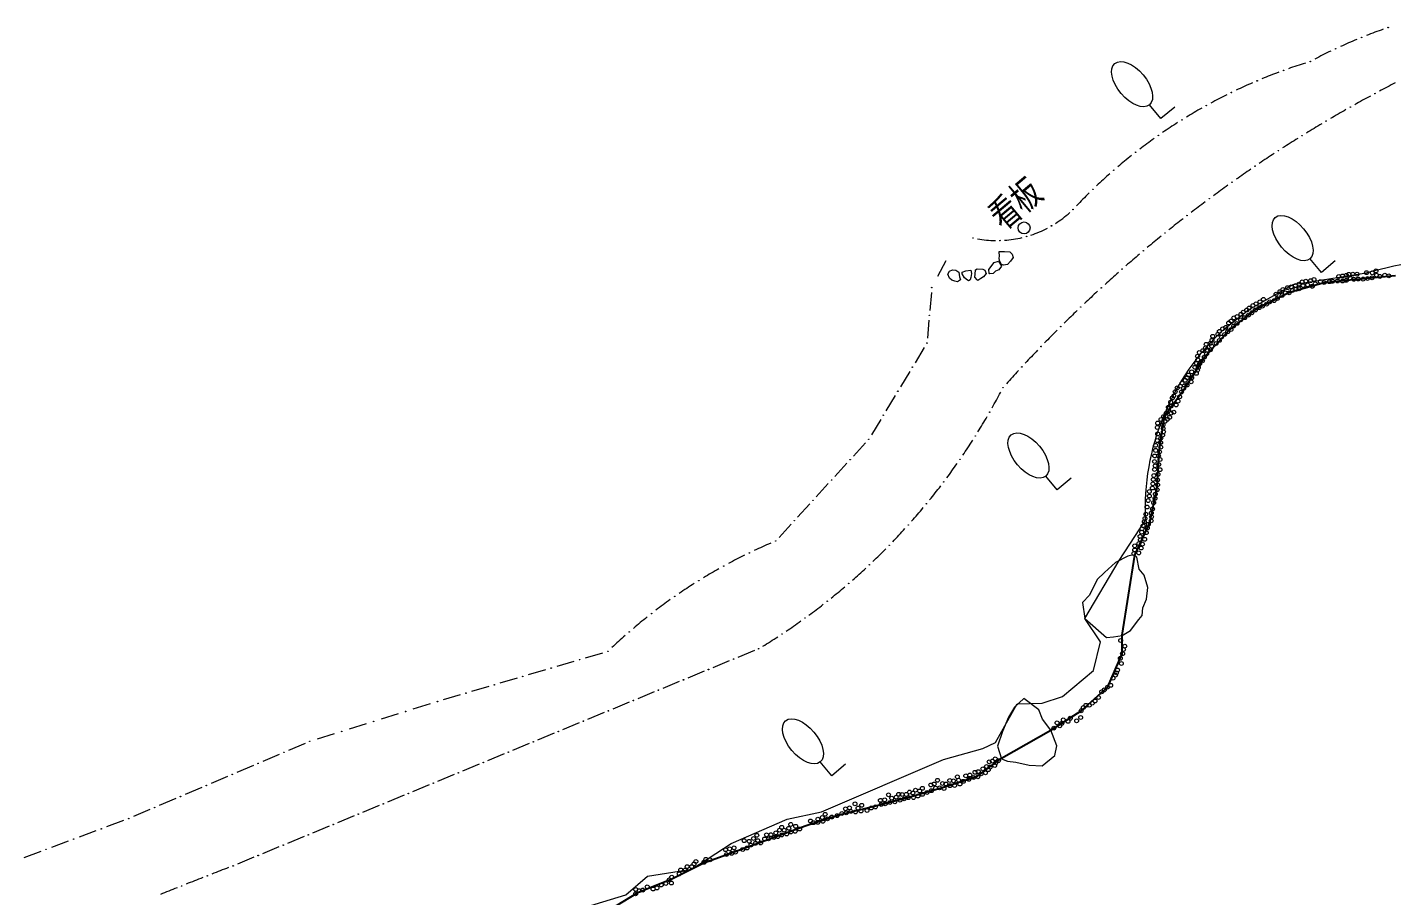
# Model space of a CAD drawing. Header units: metres. Extents: x -10443 to -4073, y -33280 to -26846.
# Drawn here: x -7285.17 to -7247.16, y -28973.3 to -28949.11 of the extents above; entities that cross this region are included whole.
import ezdxf
from ezdxf.enums import TextEntityAlignment as Align

# ---------------------------------------------------------------- set-up
doc = ezdxf.new("R2010")
doc.units = ezdxf.units.M
doc.header["$MEASUREMENT"] = 0
doc.linetypes.add('CONTINUOUS_1', pattern=[0])
doc.linetypes.add('CONTINUOUS_2', pattern=[0])
doc.layers.add('R6護岸構造(杭2列目空洞有)', color=1, linetype='CONTINUOUS')
doc.layers.add('R6護岸構造(石組・玉石)', color=5, linetype='CONTINUOUS')
for name, color, linetype, lineweight in [('園路', 241, 'CONTINUOUS_2', 18), ('木', 254, 'CONTINUOUS_2', 18), ('木材', 241, 'CONTINUOUS_2', 18), ('構造物', 241, 'CONTINUOUS_2', 18), ('石', 241, 'CONTINUOUS_2', 18), ('護岸', 241, 'CONTINUOUS_2', 18)]:
    doc.layers.add(name, color=color, linetype=linetype, lineweight=lineweight)
doc.layers.add('非表示', color=7, linetype='CONTINUOUS', lineweight=0, plot=False)
doc.styles.add('MS Gothic', font='MS Gothic.ttf')

msp = doc.modelspace()

# ---------------------------------------------------------------- hatches: boundary and pattern name
at = {"layer": '園路', "linetype": 'CONTINUOUS_1', "lineweight": 18}
for points in [[(-7247.251, -28949.122, 1), (-7247.266, -28949.122, 1)], [(-7247.991, -28949.397, 1), (-7248.006, -28949.397, 1)], [(-7248.714, -28949.713, 1), (-7248.729, -28949.713, 1)], [(-7249.419, -28950.067, 1), (-7249.434, -28950.067, 1)], [(-7250.9, -28950.605, 1), (-7250.915, -28950.605, 1)], [(-7250.167, -28950.317, 1), (-7250.182, -28950.317, 1)], [(-7251.618, -28950.931, 1), (-7251.633, -28950.931, 1)], [(-7247.622, -28950.961, 1), (-7247.637, -28950.961, 1)], [(-7252.317, -28951.294, 1), (-7252.332, -28951.294, 1)], [(-7248.306, -28951.337, 1), (-7248.321, -28951.337, 1)], [(-7252.997, -28951.693, 1), (-7253.012, -28951.693, 1)], [(-7248.982, -28951.728, 1), (-7248.997, -28951.728, 1)], [(-7253.654, -28952.127, 1), (-7253.669, -28952.127, 1)], [(-7249.65, -28952.133, 1), (-7249.665, -28952.133, 1)], [(-7250.309, -28952.551, 1), (-7250.324, -28952.551, 1)], [(-7254.288, -28952.595, 1), (-7254.303, -28952.595, 1)], [(-7254.897, -28953.096, 1), (-7254.912, -28953.096, 1)], [(-7250.96, -28952.983, 1), (-7250.975, -28952.983, 1)], [(-7255.479, -28953.628, 1), (-7255.494, -28953.628, 1)], [(-7251.601, -28953.429, 1), (-7251.616, -28953.429, 1)], [(-7252.233, -28953.887, 1), (-7252.248, -28953.887, 1)], [(-7256.032, -28954.189, 1), (-7256.047, -28954.189, 1)], [(-7252.856, -28954.359, 1), (-7252.871, -28954.359, 1)], [(-7256.631, -28954.645, 1), (-7256.646, -28954.645, 1)], [(-7253.469, -28954.843, 1), (-7253.484, -28954.843, 1)], [(-7258.818, -28954.983, 1), (-7258.833, -28954.983, 1)], [(-7258.068, -28955.054, 1), (-7258.083, -28955.054, 1)], [(-7257.324, -28954.939, 1), (-7257.339, -28954.939, 1)], [(-7254.071, -28955.34, 1), (-7254.086, -28955.34, 1)], [(-7254.663, -28955.85, 1), (-7254.678, -28955.85, 1)], [(-7259.966, -28956.365, 1), (-7259.981, -28956.365, 1)], [(-7255.244, -28956.371, 1), (-7255.259, -28956.371, 1)], [(-7260.033, -28957.138, 1), (-7260.048, -28957.138, 1)], [(-7255.815, -28956.905, 1), (-7255.83, -28956.905, 1)], [(-7256.374, -28957.45, 1), (-7256.389, -28957.45, 1)], [(-7260.101, -28957.912, 1), (-7260.116, -28957.912, 1)], [(-7256.922, -28958.006, 1), (-7256.937, -28958.006, 1)], [(-7260.506, -28958.581, 1), (-7260.521, -28958.581, 1)], [(-7257.458, -28958.574, 1), (-7257.473, -28958.574, 1)], [(-7260.911, -28959.251, 1), (-7260.926, -28959.251, 1)], [(-7257.982, -28959.153, 1), (-7257.997, -28959.153, 1)], [(-7261.316, -28959.92, 1), (-7261.331, -28959.92, 1)], [(-7258.353, -28959.835, 1), (-7258.368, -28959.835, 1)], [(-7258.752, -28960.5, 1), (-7258.767, -28960.5, 1)], [(-7261.721, -28960.59, 1), (-7261.736, -28960.59, 1)], [(-7262.24, -28961.157, 1), (-7262.255, -28961.157, 1)], [(-7259.18, -28961.148, 1), (-7259.195, -28961.148, 1)], [(-7262.758, -28961.724, 1), (-7262.773, -28961.724, 1)], [(-7259.634, -28961.778, 1), (-7259.649, -28961.778, 1)], [(-7263.277, -28962.291, 1), (-7263.292, -28962.291, 1)], [(-7260.114, -28962.387, 1), (-7260.129, -28962.387, 1)], [(-7263.795, -28962.857, 1), (-7263.81, -28962.857, 1)], [(-7260.62, -28962.976, 1), (-7260.635, -28962.976, 1)], [(-7264.313, -28963.424, 1), (-7264.328, -28963.424, 1)], [(-7261.151, -28963.543, 1), (-7261.166, -28963.543, 1)], [(-7265.046, -28963.754, 1), (-7265.061, -28963.754, 1)], [(-7265.761, -28964.122, 1), (-7265.776, -28964.122, 1)], [(-7261.705, -28964.086, 1), (-7261.72, -28964.086, 1)], [(-7266.455, -28964.527, 1), (-7266.47, -28964.527, 1)], [(-7262.282, -28964.606, 1), (-7262.297, -28964.606, 1)], [(-7267.127, -28964.968, 1), (-7267.142, -28964.968, 1)], [(-7262.88, -28965.1, 1), (-7262.895, -28965.1, 1)], [(-7267.774, -28965.445, 1), (-7267.789, -28965.445, 1)], [(-7263.498, -28965.569, 1), (-7263.513, -28965.569, 1)], [(-7268.395, -28965.955, 1), (-7268.41, -28965.955, 1)], [(-7264.136, -28966.012, 1), (-7264.151, -28966.012, 1)], [(-7268.988, -28966.497, 1), (-7269.003, -28966.497, 1)], [(-7264.792, -28966.426, 1), (-7264.807, -28966.426, 1)], [(-7270.571, -28966.963, 1), (-7270.586, -28966.963, 1)], [(-7269.78, -28966.73, 1), (-7269.795, -28966.73, 1)], [(-7266.186, -28967.002, 1), (-7266.201, -28967.002, 1)], [(-7265.489, -28966.714, 1), (-7265.504, -28966.714, 1)], [(-7271.362, -28967.196, 1), (-7271.377, -28967.196, 1)], [(-7266.883, -28967.29, 1), (-7266.898, -28967.29, 1)], [(-7272.945, -28967.662, 1), (-7272.96, -28967.662, 1)], [(-7272.154, -28967.429, 1), (-7272.169, -28967.429, 1)], [(-7267.58, -28967.578, 1), (-7267.595, -28967.578, 1)], [(-7273.737, -28967.895, 1), (-7273.752, -28967.895, 1)], [(-7268.974, -28968.154, 1), (-7268.989, -28968.154, 1)], [(-7268.277, -28967.866, 1), (-7268.292, -28967.866, 1)], [(-7275.516, -28968.45, 1), (-7275.531, -28968.45, 1)], [(-7274.626, -28968.172, 1), (-7274.641, -28968.172, 1)], [(-7269.671, -28968.442, 1), (-7269.686, -28968.442, 1)], [(-7276.405, -28968.727, 1), (-7276.42, -28968.727, 1)], [(-7270.368, -28968.729, 1), (-7270.383, -28968.729, 1)], [(-7277.295, -28969.004, 1), (-7277.31, -28969.004, 1)], [(-7271.762, -28969.305, 1), (-7271.777, -28969.305, 1)], [(-7271.065, -28969.017, 1), (-7271.08, -28969.017, 1)], [(-7278.736, -28969.619, 1), (-7278.751, -28969.619, 1)], [(-7278.015, -28969.311, 1), (-7278.03, -28969.311, 1)], [(-7272.459, -28969.593, 1), (-7272.474, -28969.593, 1)], [(-7279.456, -28969.926, 1), (-7279.471, -28969.926, 1)], [(-7273.156, -28969.881, 1), (-7273.171, -28969.881, 1)], [(-7280.176, -28970.233, 1), (-7280.191, -28970.233, 1)], [(-7273.853, -28970.169, 1), (-7273.868, -28970.169, 1)], [(-7280.897, -28970.541, 1), (-7280.912, -28970.541, 1)], [(-7275.247, -28970.744, 1), (-7275.262, -28970.744, 1)], [(-7274.55, -28970.457, 1), (-7274.565, -28970.457, 1)], [(-7282.337, -28971.155, 1), (-7282.352, -28971.155, 1)], [(-7281.617, -28970.848, 1), (-7281.632, -28970.848, 1)], [(-7275.944, -28971.032, 1), (-7275.959, -28971.032, 1)], [(-7283.105, -28971.441, 1), (-7283.12, -28971.441, 1)], [(-7276.641, -28971.32, 1), (-7276.656, -28971.32, 1)], [(-7283.874, -28971.727, 1), (-7283.889, -28971.727, 1)], [(-7278.035, -28971.896, 1), (-7278.05, -28971.896, 1)], [(-7277.338, -28971.608, 1), (-7277.353, -28971.608, 1)], [(-7284.642, -28972.013, 1), (-7284.657, -28972.013, 1)], [(-7278.732, -28972.184, 1), (-7278.747, -28972.184, 1)], [(-7279.429, -28972.472, 1), (-7279.444, -28972.472, 1)], [(-7280.866, -28973.032, 1), (-7280.881, -28973.032, 1)], [(-7280.149, -28972.75, 1), (-7280.164, -28972.75, 1)]]:
    msp.add_hatch(color=256, dxfattribs=at).paths.add_polyline_path(points, flags=0)

# ---------------------------------------------------------------- linework, layer by layer
at = {"layer": 'R6護岸構造(杭2列目空洞有)', "linetype": 'ByBlock'}
for points in [[(-7254.316, -28963.816), (-7253.898, -28962.908), (-7253.69, -28961.93), (-7253.643, -28960.931), (-7253.494, -28959.942), (-7252.904, -28959.135), (-7252.368, -28958.29), (-7251.693, -28957.553), (-7250.901, -28956.942), (-7250.01, -28956.488), (-7249.046, -28956.224), (-7248.051, -28956.121), (-7247.055, -28956.028)], [(-7256.653, -28968.692), (-7255.811, -28968.151), (-7255.067, -28967.483), (-7254.666, -28966.567), (-7254.666, -28966.047)], [(-7268.998, -28973.724), (-7268.145, -28973.201), (-7267.216, -28972.831), (-7266.321, -28972.386), (-7265.381, -28972.045), (-7264.441, -28971.704), (-7263.503, -28971.355), (-7262.55, -28971.055), (-7261.58, -28970.81), (-7260.612, -28970.561), (-7259.651, -28970.283), (-7258.699, -28969.977), (-7258.032, -28969.476)]]:
    msp.add_lwpolyline(points, dxfattribs=at)
at = {"layer": 'R6護岸構造(石組・玉石)', "linetype": 'ByBlock'}
for points in [[(-7254.666, -28966.047), (-7254.316, -28963.816)], [(-7258.032, -28969.476), (-7256.653, -28968.692)]]:
    msp.add_lwpolyline(points, dxfattribs=at)
at = {"layer": '園路', "linetype": 'CONTINUOUS_1', "lineweight": 18}
for p, q in [((-7259.584, -28955.616), (-7259.815, -28956.06)), ((-7259.985, -28956.503), (-7260.029, -28957.001)), ((-7260.053, -28957.276), (-7260.097, -28957.774)), ((-7260.182, -28958.033), (-7260.441, -28958.46)), ((-7260.587, -28958.702), (-7260.846, -28959.13)), ((-7260.992, -28959.372), (-7261.251, -28959.799)), ((-7261.397, -28960.041), (-7261.656, -28960.469)), ((-7261.819, -28960.689), (-7262.157, -28961.058)), ((-7262.338, -28961.256), (-7262.675, -28961.625)), ((-7262.856, -28961.823), (-7263.194, -28962.192)), ((-7263.375, -28962.39), (-7263.712, -28962.758)), ((-7263.893, -28962.956), (-7264.23, -28963.325)), ((-7269.151, -28966.543), (-7269.631, -28966.684)), ((-7264.917, -28966.475), (-7265.379, -28966.666)), ((-7270.734, -28967.009), (-7271.214, -28967.15)), ((-7269.943, -28966.776), (-7270.423, -28966.917)), ((-7265.614, -28966.763), (-7266.076, -28966.954)), ((-7271.526, -28967.242), (-7272.005, -28967.383)), ((-7267.008, -28967.339), (-7267.47, -28967.529)), ((-7266.311, -28967.051), (-7266.773, -28967.242)), ((-7273.109, -28967.708), (-7273.588, -28967.849)), ((-7272.317, -28967.475), (-7272.797, -28967.616)), ((-7267.705, -28967.626), (-7268.167, -28967.817)), ((-7273.95, -28967.959), (-7274.428, -28968.108)), ((-7268.402, -28967.914), (-7268.864, -28968.105)), ((-7275.729, -28968.514), (-7276.207, -28968.663)), ((-7274.84, -28968.237), (-7275.317, -28968.385)), ((-7269.796, -28968.49), (-7270.258, -28968.681)), ((-7269.099, -28968.202), (-7269.561, -28968.393)), ((-7276.619, -28968.791), (-7277.096, -28968.94)), ((-7270.493, -28968.778), (-7270.955, -28968.969)), ((-7277.433, -28969.06), (-7277.893, -28969.256)), ((-7271.19, -28969.066), (-7271.652, -28969.257)), ((-7278.873, -28969.674), (-7279.333, -28969.871)), ((-7278.153, -28969.367), (-7278.613, -28969.563)), ((-7272.584, -28969.642), (-7273.046, -28969.832)), ((-7271.887, -28969.354), (-7272.349, -28969.545)), ((-7279.594, -28969.982), (-7280.053, -28970.178)), ((-7273.281, -28969.929), (-7273.743, -28970.12)), ((-7280.314, -28970.289), (-7280.774, -28970.485)), ((-7273.978, -28970.217), (-7274.44, -28970.408)), ((-7281.034, -28970.596), (-7281.494, -28970.793)), ((-7275.372, -28970.793), (-7275.834, -28970.984)), ((-7274.675, -28970.505), (-7275.137, -28970.696)), ((-7281.755, -28970.904), (-7282.214, -28971.1)), ((-7276.069, -28971.081), (-7276.531, -28971.272)), ((-7283.263, -28971.497), (-7283.731, -28971.672)), ((-7282.494, -28971.211), (-7282.963, -28971.386)), ((-7276.766, -28971.369), (-7277.228, -28971.56)), ((-7284.031, -28971.783), (-7284.5, -28971.958)), ((-7278.16, -28971.944), (-7278.622, -28972.135)), ((-7277.463, -28971.657), (-7277.925, -28971.847)), ((-7284.799, -28972.069), (-7285.268, -28972.244)), ((-7278.857, -28972.232), (-7279.319, -28972.423))]:
    msp.add_line(p, q, dxfattribs=at)
for centre in [(-7247.259, -28949.122), (-7247.998, -28949.397), (-7248.722, -28949.713), (-7249.427, -28950.067), (-7250.908, -28950.605), (-7250.174, -28950.317), (-7251.625, -28950.931), (-7247.629, -28950.961), (-7252.325, -28951.294), (-7248.313, -28951.337), (-7253.004, -28951.693), (-7248.989, -28951.728), (-7253.662, -28952.127), (-7249.657, -28952.133), (-7250.317, -28952.551), (-7254.296, -28952.595), (-7254.905, -28953.096), (-7250.967, -28952.983), (-7255.486, -28953.628), (-7251.609, -28953.429), (-7252.241, -28953.887), (-7256.039, -28954.189), (-7252.863, -28954.359), (-7256.639, -28954.645), (-7253.476, -28954.843), (-7258.825, -28954.983), (-7258.076, -28955.054), (-7257.331, -28954.939), (-7254.079, -28955.34), (-7254.671, -28955.85), (-7259.973, -28956.365), (-7255.252, -28956.371), (-7260.041, -28957.138), (-7255.822, -28956.905), (-7256.381, -28957.45), (-7260.109, -28957.912), (-7256.929, -28958.006), (-7260.514, -28958.581), (-7257.465, -28958.574), (-7260.919, -28959.251), (-7257.99, -28959.153), (-7261.324, -28959.92), (-7258.36, -28959.835), (-7258.76, -28960.5), (-7261.729, -28960.59), (-7262.247, -28961.157), (-7259.187, -28961.148), (-7262.766, -28961.724), (-7259.641, -28961.778), (-7263.284, -28962.291), (-7260.122, -28962.387), (-7263.803, -28962.857), (-7260.628, -28962.976), (-7264.321, -28963.424), (-7261.159, -28963.543), (-7265.054, -28963.754), (-7265.768, -28964.122), (-7261.713, -28964.086), (-7266.463, -28964.527), (-7262.289, -28964.606), (-7267.134, -28964.968), (-7262.887, -28965.1), (-7267.781, -28965.445), (-7263.506, -28965.569), (-7268.402, -28965.955), (-7264.144, -28966.012), (-7268.996, -28966.497), (-7264.8, -28966.426), (-7270.578, -28966.963), (-7269.787, -28966.73), (-7266.194, -28967.002), (-7265.497, -28966.714), (-7271.37, -28967.196), (-7266.891, -28967.29), (-7272.953, -28967.662), (-7272.161, -28967.429), (-7267.588, -28967.578), (-7273.744, -28967.895), (-7268.982, -28968.154), (-7268.285, -28967.866), (-7275.523, -28968.45), (-7274.634, -28968.172), (-7269.679, -28968.442), (-7276.413, -28968.727), (-7270.376, -28968.729), (-7277.302, -28969.004), (-7271.77, -28969.305), (-7271.073, -28969.017), (-7278.743, -28969.619), (-7278.023, -28969.311), (-7272.467, -28969.593), (-7279.463, -28969.926), (-7273.164, -28969.881), (-7280.184, -28970.233), (-7273.861, -28970.169), (-7280.904, -28970.541), (-7275.255, -28970.744), (-7274.558, -28970.457), (-7282.345, -28971.155), (-7281.624, -28970.848), (-7275.952, -28971.032), (-7283.113, -28971.441), (-7276.649, -28971.32), (-7283.881, -28971.727), (-7278.043, -28971.896), (-7277.346, -28971.608), (-7284.65, -28972.013), (-7278.74, -28972.184), (-7279.437, -28972.472), (-7280.874, -28973.032), (-7280.156, -28972.75)]:
    msp.add_circle(centre, 0.0075, dxfattribs=at)
for centre, radius, start, end in [((-7242.6, -28962.761), 14.413, 112.5723, 114.5599), ((-7242.6, -28962.761), 14.413, 109.4347, 111.4223), ((-7242.6, -28962.761), 14.413, 115.7099, 117.6975), ((-7245.045, -28964.461), 15.045, 107.479, 109.3831), ((-7245.045, -28964.461), 15.045, 113.4821, 115.3862), ((-7245.045, -28964.461), 15.045, 110.4805, 112.3846), ((-7229.794, -28984.165), 37.69, 117.2681, 118.0282), ((-7245.045, -28964.461), 15.045, 116.4837, 118.3878), ((-7229.794, -28984.165), 37.69, 118.4553, 119.2154), ((-7245.045, -28964.461), 15.045, 119.4852, 121.3893), ((-7229.794, -28984.165), 37.69, 119.6425, 120.4026), ((-7245.045, -28964.461), 15.045, 122.4868, 124.3909), ((-7229.794, -28984.165), 37.69, 120.8298, 121.5898), ((-7245.045, -28964.461), 15.045, 125.4884, 127.3925), ((-7229.794, -28984.165), 37.69, 122.017, 122.7771), ((-7245.045, -28964.461), 15.045, 128.4899, 130.394), ((-7229.794, -28984.165), 37.69, 123.2042, 123.9643), ((-7245.045, -28964.461), 15.045, 131.4915, 133.3956), ((-7229.794, -28984.165), 37.69, 124.3914, 125.1515), ((-7229.794, -28984.165), 37.69, 125.5786, 126.3387), ((-7245.045, -28964.461), 15.045, 134.4931, 136.3972), ((-7229.794, -28984.165), 37.69, 126.7658, 127.5259), ((-7258.165, -28952.014), 3.042, 302.5251, 311.9436), ((-7229.794, -28984.165), 37.69, 127.9531, 128.7131), ((-7258.165, -28952.014), 3.042, 288.3061, 297.7246), ((-7258.165, -28952.014), 3.042, 259.8681, 269.2866), ((-7258.165, -28952.014), 3.042, 274.0871, 283.5056), ((-7229.794, -28984.165), 37.69, 129.1403, 129.9004), ((-7229.794, -28984.165), 37.69, 130.3275, 131.0876), ((-7229.794, -28984.165), 37.69, 131.5147, 132.2748), ((-7229.794, -28984.165), 37.69, 132.7019, 133.462), ((-7229.794, -28984.165), 37.69, 133.8892, 134.6492), ((-7229.794, -28984.165), 37.69, 135.0764, 135.8365), ((-7229.794, -28984.165), 37.69, 136.2636, 137.0237), ((-7229.794, -28984.165), 37.69, 137.4508, 138.2109), ((-7274.251, -28950.753), 18.303, 330.6824, 332.2477), ((-7274.251, -28950.753), 18.303, 328.2524, 329.8176), ((-7274.251, -28950.753), 18.303, 325.8223, 327.3876), ((-7274.251, -28950.753), 18.303, 323.3923, 324.9575), ((-7274.251, -28950.753), 18.303, 320.9622, 322.5275), ((-7274.251, -28950.753), 18.303, 318.5322, 320.0974), ((-7274.251, -28950.753), 18.303, 316.1021, 317.6674), ((-7258.474, -28977.412), 15.161, 113.2614, 115.151), ((-7258.474, -28977.412), 15.161, 116.2991, 118.1887), ((-7274.251, -28950.753), 18.303, 313.6721, 315.2373), ((-7258.474, -28977.412), 15.161, 119.3367, 121.2264), ((-7274.251, -28950.753), 18.303, 311.242, 312.8072), ((-7258.474, -28977.412), 15.161, 122.3744, 124.264), ((-7274.251, -28950.753), 18.303, 308.812, 310.3772), ((-7258.474, -28977.412), 15.161, 125.4121, 127.3017), ((-7274.251, -28950.753), 18.303, 306.3819, 307.9471), ((-7258.474, -28977.412), 15.161, 128.4497, 130.3394), ((-7274.251, -28950.753), 18.303, 303.9518, 305.5171), ((-7258.474, -28977.412), 15.161, 131.4874, 133.377), ((-7274.251, -28950.753), 18.303, 301.5218, 303.087), ((-7232.11, -29096.037), 132.319, 111.0161, 111.2326), ((-7232.11, -29096.037), 132.319, 111.6839, 111.90041), ((-7232.11, -29096.037), 132.319, 111.35, 111.56651)]:
    msp.add_arc(centre, radius, start, end, dxfattribs=at)
at = {"layer": '木', "linetype": 'CONTINUOUS_1', "lineweight": 18}
for p, q in [((-7253.589, -28951.656), (-7253.91, -28951.273)), ((-7253.206, -28951.335), (-7253.589, -28951.656)), ((-7249.117, -28955.942), (-7249.438, -28955.559)), ((-7248.734, -28955.621), (-7249.117, -28955.942)), ((-7256.476, -28961.998), (-7256.798, -28961.615)), ((-7256.093, -28961.677), (-7256.476, -28961.998)), ((-7262.76, -28969.961), (-7263.081, -28969.577)), ((-7262.377, -28969.639), (-7262.76, -28969.961))]:
    msp.add_line(p, q, dxfattribs=at)
for centre in [(-7254.392, -28950.698), (-7249.921, -28954.985), (-7257.28, -28961.041), (-7263.564, -28969.003)]:
    msp.add_ellipse(centre, major_axis=(-0.482, 0.575), ratio=0.533333, dxfattribs=at)
at = {"layer": '木材', "linetype": 'CONTINUOUS_2', "lineweight": 18}
for centre in [(-7248.526, -28956.041), (-7248.426, -28956.024), (-7248.354, -28955.996), (-7248.243, -28955.99), (-7248.126, -28955.99), (-7247.864, -28955.949), (-7247.702, -28955.954), (-7247.597, -28955.898), (-7247.583, -28956.019), (-7247.354, -28956.019), (-7247.241, -28956.037), (-7250.193, -28956.419), (-7250.064, -28956.367), (-7249.958, -28956.344), (-7249.843, -28956.307), (-7249.827, -28956.411), (-7249.745, -28956.269), (-7249.743, -28956.397), (-7249.654, -28956.206), (-7249.63, -28956.309), (-7249.553, -28956.188), (-7249.503, -28956.287), (-7249.419, -28956.173), (-7249.374, -28956.328), (-7249.325, -28956.14), (-7249.291, -28956.258), (-7249.147, -28956.198), (-7249.04, -28956.222), (-7248.897, -28956.199), (-7248.807, -28956.189), (-7248.668, -28956.18), (-7248.637, -28956.055), (-7248.529, -28956.183), (-7248.427, -28956.164), (-7248.311, -28956.109), (-7248.219, -28956.133), (-7248.093, -28956.126), (-7247.959, -28956.128), (-7247.836, -28956.111), (-7247.709, -28956.093), (-7247.489, -28956.054), (-7250.83, -28956.762), (-7250.734, -28956.693), (-7250.559, -28956.76), (-7250.435, -28956.727), (-7250.383, -28956.55), (-7250.346, -28956.669), (-7250.274, -28956.477), (-7250.215, -28956.585), (-7250.122, -28956.51), (-7250.019, -28956.511), (-7249.928, -28956.446), (-7251.468, -28957.172), (-7251.36, -28957.109), (-7251.297, -28957.048), (-7251.199, -28956.99), (-7251.152, -28957.133), (-7251.132, -28956.934), (-7251.057, -28957.066), (-7251.026, -28956.864), (-7250.959, -28956.987), (-7250.94, -28956.818), (-7250.853, -28956.925), (-7250.763, -28956.883), (-7250.646, -28956.826), (-7251.871, -28957.513), (-7251.785, -28957.473), (-7251.703, -28957.353), (-7251.636, -28957.533), (-7251.635, -28957.296), (-7251.569, -28957.437), (-7251.56, -28957.209), (-7251.47, -28957.364), (-7251.367, -28957.262), (-7251.257, -28957.202), (-7252.328, -28957.944), (-7252.222, -28957.919), (-7252.167, -28957.834), (-7252.147, -28957.721), (-7252.05, -28957.923), (-7252.006, -28957.663), (-7251.963, -28957.84), (-7251.96, -28957.584), (-7251.901, -28957.743), (-7251.816, -28957.673), (-7251.729, -28957.592), (-7252.569, -28958.275), (-7252.521, -28958.175), (-7252.423, -28958.12), (-7252.379, -28958.3), (-7252.346, -28958.044), (-7252.318, -28958.212), (-7252.29, -28958.113), (-7252.21, -28958.097), (-7252.175, -28957.995), (-7252.646, -28958.585), (-7252.597, -28958.475), (-7252.572, -28958.667), (-7252.564, -28958.376), (-7252.548, -28958.588), (-7252.512, -28958.486), (-7252.431, -28958.406), (-7253.002, -28959.026), (-7252.916, -28958.948), (-7252.864, -28959.08), (-7252.861, -28958.876), (-7252.822, -28958.799), (-7252.749, -28958.988), (-7252.734, -28958.713), (-7252.732, -28958.875), (-7252.603, -28958.753), (-7253.273, -28959.44), (-7253.229, -28959.38), (-7253.193, -28959.265), (-7253.135, -28959.159), (-7253.068, -28959.407), (-7253.05, -28959.112), (-7253.018, -28959.272), (-7252.956, -28959.17), (-7253.382, -28959.696), (-7253.373, -28959.791), (-7253.318, -28959.559), (-7253.307, -28959.664), (-7253.229, -28959.835), (-7253.165, -28959.633), (-7253.114, -28959.526), (-7253.681, -28960.139), (-7253.59, -28960.038), (-7253.532, -28960.188), (-7253.517, -28959.957), (-7253.477, -28960.088), (-7253.444, -28959.867), (-7253.406, -28960.033), (-7253.349, -28959.978), (-7253.305, -28959.863), (-7253.69, -28960.26), (-7253.68, -28960.442), (-7253.591, -28960.558), (-7253.544, -28960.476), (-7253.529, -28960.289), (-7253.52, -28960.383), (-7253.739, -28960.758), (-7253.737, -28960.9), (-7253.691, -28960.626), (-7253.628, -28960.943), (-7253.599, -28960.683), (-7253.591, -28960.81), (-7253.768, -28961.209), (-7253.763, -28961.054), (-7253.751, -28961.329), (-7253.659, -28961.054), (-7253.65, -28961.292), (-7253.615, -28961.154), (-7253.804, -28961.71), (-7253.789, -28961.601), (-7253.767, -28961.432), (-7253.684, -28961.724), (-7253.673, -28961.566), (-7253.617, -28961.436), (-7253.911, -28962.043), (-7253.827, -28961.949), (-7253.817, -28961.832), (-7253.746, -28962.121), (-7253.693, -28961.995), (-7253.683, -28961.857), (-7253.975, -28962.478), (-7253.945, -28962.297), (-7253.912, -28962.171), (-7253.794, -28962.356), (-7253.756, -28962.236), (-7254.052, -28962.886), (-7254.035, -28962.797), (-7254.01, -28962.676), (-7253.862, -28962.862), (-7253.859, -28962.645), (-7253.853, -28962.749), (-7253.824, -28962.532), (-7254.126, -28963.177), (-7254.117, -28963.083), (-7254.087, -28963.002), (-7253.999, -28963.193), (-7253.97, -28963.062), (-7253.942, -28962.961), (-7254.32, -28963.557), (-7254.205, -28963.495), (-7254.172, -28963.294), (-7254.161, -28963.39), (-7254.141, -28963.619), (-7254.102, -28963.511), (-7254.043, -28963.376), (-7254.345, -28963.771), (-7254.319, -28963.673), (-7254.208, -28963.755), (-7254.713, -28966.195), (-7254.72, -28966.69), (-7254.658, -28966.561), (-7254.631, -28966.447), (-7254.594, -28966.352), (-7254.799, -28967.017), (-7254.691, -28966.837), (-7254.99, -28967.443), (-7254.923, -28967.242), (-7254.854, -28967.158), (-7254.829, -28967.097), (-7255.328, -28967.782), (-7255.241, -28967.625), (-7255.169, -28967.571), (-7255.079, -28967.494), (-7255.813, -28968.152), (-7255.75, -28968.06), (-7255.679, -28968), (-7255.584, -28967.996), (-7255.502, -28967.941), (-7255.427, -28967.879), (-7256.483, -28968.488), (-7256.409, -28968.57), (-7256.35, -28968.502), (-7256.31, -28968.403), (-7256.178, -28968.446), (-7256.114, -28968.36), (-7255.938, -28968.431), (-7255.826, -28968.338), (-7256.572, -28968.636), (-7258.451, -28969.705), (-7258.376, -28969.575), (-7258.349, -28969.721), (-7258.284, -28969.554), (-7258.221, -28969.677), (-7258.206, -28969.492), (-7258.193, -28969.604), (-7258.117, -28969.54), (-7259.813, -28970.089), (-7259.473, -28970.096), (-7259.368, -28970.103), (-7259.26, -28969.992), (-7259.226, -28970.087), (-7259.027, -28969.966), (-7258.942, -28970.063), (-7258.916, -28969.943), (-7258.808, -28970.012), (-7258.769, -28969.866), (-7258.689, -28969.99), (-7258.679, -28969.847), (-7258.599, -28969.907), (-7258.551, -28969.768), (-7258.476, -28969.882), (-7258.399, -28969.794), (-7260.895, -28970.479), (-7260.801, -28970.484), (-7260.682, -28970.482), (-7260.593, -28970.417), (-7260.5, -28970.441), (-7260.426, -28970.363), (-7260.311, -28970.385), (-7260.236, -28970.48), (-7260.235, -28970.313), (-7260.109, -28970.428), (-7259.998, -28970.219), (-7259.985, -28970.377), (-7259.908, -28970.192), (-7259.867, -28970.307), (-7259.755, -28970.3), (-7259.676, -28970.178), (-7259.633, -28970.318), (-7259.581, -28970.191), (-7259.468, -28970.238), (-7259.337, -28970.234), (-7259.19, -28970.193), (-7259.094, -28970.117), (-7262.266, -28970.858), (-7262.113, -28970.745), (-7262.027, -28970.863), (-7261.925, -28970.785), (-7261.662, -28970.862), (-7261.545, -28970.83), (-7261.406, -28970.649), (-7261.383, -28970.763), (-7261.286, -28970.633), (-7261.27, -28970.746), (-7261.179, -28970.494), (-7261.141, -28970.708), (-7261.09, -28970.587), (-7261.002, -28970.689), (-7260.967, -28970.558), (-7260.857, -28970.64), (-7260.743, -28970.606), (-7260.627, -28970.57), (-7260.484, -28970.57), (-7260.36, -28970.528), (-7263.352, -28971.223), (-7263.149, -28971.173), (-7263.024, -28971.125), (-7263.006, -28971.229), (-7262.945, -28971.035), (-7262.881, -28971.162), (-7262.76, -28971.112), (-7262.611, -28971.072), (-7262.479, -28971.015), (-7262.379, -28970.883), (-7262.355, -28970.994), (-7262.23, -28970.954), (-7262.1, -28970.97), (-7261.946, -28970.942), (-7261.777, -28970.93), (-7264.849, -28971.621), (-7264.576, -28971.609), (-7264.455, -28971.605), (-7264.319, -28971.554), (-7264.217, -28971.478), (-7264.154, -28971.399), (-7264.151, -28971.61), (-7264.085, -28971.478), (-7264.017, -28971.582), (-7263.958, -28971.425), (-7263.903, -28971.318), (-7263.897, -28971.528), (-7263.778, -28971.509), (-7263.766, -28971.37), (-7263.656, -28971.447), (-7263.274, -28971.27), (-7263.147, -28971.26), (-7265.605, -28971.997), (-7265.483, -28971.969), (-7265.2, -28971.77), (-7265.123, -28971.976), (-7265.062, -28971.788), (-7265.013, -28971.893), (-7264.941, -28971.711), (-7264.881, -28971.843), (-7264.823, -28971.769), (-7264.743, -28971.833), (-7264.629, -28971.722), (-7264.524, -28971.72), (-7264.374, -28971.68), (-7264.266, -28971.656), (-7266.545, -28972.352), (-7266.321, -28972.374), (-7266.27, -28972.289), (-7266.152, -28972.303), (-7265.718, -28972.023), (-7265.693, -28972.154), (-7265.551, -28972.125), (-7265.442, -28972.092), (-7265.242, -28972.015), (-7267.011, -28972.696), (-7266.968, -28972.587), (-7266.841, -28972.589), (-7266.787, -28972.493), (-7266.662, -28972.495), (-7266.597, -28972.419), (-7268.221, -28973.132), (-7268.026, -28973.147), (-7267.901, -28973.055), (-7267.738, -28973.116), (-7267.629, -28973.086), (-7267.51, -28973.003), (-7267.384, -28972.965), (-7267.291, -28972.861), (-7267.228, -28972.951), (-7267.219, -28972.789), (-7268.224, -28973.249), (-7268.127, -28973.162)]:
    msp.add_circle(centre, 0.0535, dxfattribs=at)
at = {"layer": '構造物', "linetype": 'CONTINUOUS_2', "lineweight": 18}
msp.add_circle((-7257.404, -28954.703), 0.167, dxfattribs=at)
at = {"layer": '石', "linetype": 'CONTINUOUS_2', "lineweight": 18, "flags": 128}
for points in [[(-7258.09, -28955.497), (-7258.098, -28955.359), (-7257.945, -28955.356), (-7257.802, -28955.369), (-7257.735, -28955.437), (-7257.704, -28955.522), (-7257.777, -28955.63), (-7257.868, -28955.72), (-7257.972, -28955.744), (-7258.031, -28955.723), (-7258.091, -28955.618), (-7258.098, -28955.539), (-7258.09, -28955.497)], [(-7259.476, -28956.105), (-7259.527, -28955.992), (-7259.481, -28955.904), (-7259.395, -28955.868), (-7259.301, -28955.884), (-7259.221, -28955.937), (-7259.197, -28956.062), (-7259.172, -28956.15), (-7259.256, -28956.203), (-7259.336, -28956.182), (-7259.415, -28956.16), (-7259.476, -28956.105)], [(-7258.981, -28956.159), (-7259.059, -28956.091), (-7259.125, -28955.983), (-7259.123, -28955.939), (-7259.025, -28955.896), (-7258.887, -28955.879), (-7258.87, -28955.971), (-7258.882, -28956.084), (-7258.907, -28956.147), (-7258.949, -28956.172), (-7258.981, -28956.159)], [(-7258.708, -28956.152), (-7258.773, -28956.074), (-7258.764, -28955.992), (-7258.752, -28955.874), (-7258.711, -28955.841), (-7258.551, -28955.855), (-7258.493, -28955.88), (-7258.458, -28955.975), (-7258.537, -28956.063), (-7258.603, -28956.113), (-7258.688, -28956.164), (-7258.708, -28956.152)], [(-7258.377, -28955.976), (-7258.38, -28955.865), (-7258.238, -28955.67), (-7258.114, -28955.626), (-7258.028, -28955.765), (-7258.11, -28955.867), (-7258.203, -28955.907), (-7258.26, -28955.972), (-7258.353, -28955.984), (-7258.377, -28955.976)]]:
    msp.add_lwpolyline(points, dxfattribs=at)
for points in [[(-7255.102, -28966.11), (-7254.914, -28966.09), (-7254.674, -28966.052), (-7254.438, -28965.917), (-7254.209, -28965.612), (-7254.117, -28965.499), (-7254.092, -28965.288), (-7253.994, -28965.043), (-7253.954, -28964.719), (-7254.055, -28964.376), (-7254.194, -28964.21), (-7254.261, -28963.878), (-7254.317, -28963.815), (-7254.434, -28963.828), (-7254.516, -28963.848), (-7254.852, -28964.02), (-7255.159, -28964.299), (-7255.364, -28964.492), (-7255.584, -28964.934), (-7255.776, -28965.135), (-7255.709, -28965.579)], [(-7258.14, -28969.137), (-7258.028, -28969.488), (-7257.866, -28969.558), (-7257.63, -28969.583), (-7257.261, -28969.663), (-7256.903, -28969.682), (-7256.542, -28969.402), (-7256.492, -28969.13), (-7256.653, -28968.692), (-7256.89, -28968.39), (-7256.992, -28968.126), (-7257.406, -28967.813), (-7257.669, -28968.049), (-7257.832, -28968.329), (-7258, -28968.725)]]:
    msp.add_lwpolyline(points, close=True, dxfattribs=at)
at = {"layer": '護岸', "lineweight": 18, "flags": 128}
msp.add_lwpolyline([(-7308.027, -29084.037), (-7314.12, -29087.436), (-7314.469, -29086.607), (-7315.064, -29086.238), (-7315.208, -29085.831), (-7315.723, -29085.309), (-7316.034, -29084.834), (-7316.086, -29084.405), (-7316.489, -29083.689), (-7316.795, -29082.88), (-7317.005, -29081.876), (-7316.678, -29080.744), (-7317.018, -29079.99), (-7317.197, -29078.86), (-7316.921, -29078.482), (-7316.891, -29078.178), (-7316.556, -29077.721), (-7316.39, -29077.025), (-7316.067, -29076.271), (-7315.436, -29075.27), (-7315.393, -29074.651, -0.288423), (-7314.387, -29073.285), (-7314.158, -29072.585), (-7313.935, -29071.949), (-7313.566, -29070.927), (-7313.216, -29070.679), (-7312.856, -29069.834), (-7312.6, -29069.366), (-7312.33, -29068.675), (-7311.893, -29068.289), (-7311.566, -29067.795), (-7311.417, -29067.297), (-7311.061, -29066.936), (-7310.902, -29065.95), (-7310.85, -29065.489), (-7310.537, -29065.05), (-7310.579, -29064.475), (-7310.284, -29063.114), (-7309.907, -29061.875, 0.194338), (-7312.797, -29048.939, 0.069516), (-7318.602, -29041.987), (-7320.553, -29040.237), (-7321.482, -29039.04), (-7322.677, -29038.412), (-7323.767, -29037.819), (-7324.525, -29036.876), (-7325.507, -29036.898), (-7325.728, -29036.491), (-7325.812, -29035.749), (-7326.037, -29035.586), (-7326.494, -29035.146), (-7326.877, -29034.336), (-7326.891, -29033.818, -0.024416), (-7327.219, -29033.198, -0.125332), (-7328.357, -29031.226), (-7328.778, -29030.156, 0.231484), (-7329.771, -29029.304), (-7330.248, -29028.827), (-7330.457, -29027.659, -0.264542), (-7331.793, -29026.825), (-7332.129, -29026.601), (-7332.235, -29026.23), (-7332.434, -29025.998), (-7332.746, -29026.206), (-7334.128, -29026.103, 0.025048), (-7334.587, -29026.138), (-7335.008, -29026.356), (-7335.195, -29026.262), (-7335.617, -29026.39), (-7335.789, -29026.199), (-7335.678, -29025.945), (-7335.881, -29022.611), (-7335.343, -29022.496), (-7333.945, -29022.591), (-7332.838, -29022.321), (-7332.384, -29021.871), (-7331.95, -29021.804), (-7331.887, -29021.795), (-7330.229, -29021.125), (-7330.213, -29021.189), (-7330.071, -29020.83), (-7329.466, -29020.436), (-7328.933, -29020.115), (-7328.357, -29019.748), (-7327.918, -29019.428, -0.101763), (-7326.369, -29017.877), (-7325.81, -29017.66, -0.124184), (-7323.963, -29015.797), (-7322.863, -29014.792, -0.076263), (-7321.489, -29013.523), (-7321.243, -29013.326), (-7320.67, -29012.95), (-7320.493, -29012.885), (-7320.124, -29012.658), (-7320.004, -29012.211, 0.12791), (-7319.139, -29011.436, -0.12455), (-7318.282, -29010.192, 0.042697), (-7316.83, -29009.103, -0.143457), (-7315.828, -29007.785, -0.24416), (-7311.587, -29004.671), (-7309.89, -29003.86), (-7309.596, -29003.389), (-7307.914, -29002.038), (-7305.714, -29000.499), (-7303.65, -28999.406), (-7302.283, -28998.523), (-7301.057, -28997.412, -0.056829), (-7298.013, -28995.17, -0.036659), (-7293.423, -28993.282), (-7292.593, -28993.085), (-7291.78, -28992.458), (-7290.647, -28991.754), (-7289.988, -28991.321), (-7289.277, -28990.658), (-7288.793, -28990.32, -0.222982), (-7287.27, -28988.745), (-7286.893, -28988.676), (-7286.659, -28988.249), (-7284.019, -28985.32), (-7283.947, -28984.914), (-7283.381, -28984.587), (-7282.773, -28983.879), (-7282.3, -28983.087), (-7281.914, -28982.763, -0.123015), (-7279.326, -28979.603), (-7277.639, -28978.336, -0.129953), (-7275.495, -28976.768), (-7272.152, -28974.391), (-7268.494, -28973.279), (-7267.895, -28972.762), (-7266.661, -28972.563), (-7265.559, -28971.851), (-7263.999, -28971.172), (-7263.043, -28970.968), (-7259.643, -28969.513), (-7258.555, -28969.207), (-7258.2, -28969.034), (-7257.595, -28967.956), (-7256.898, -28967.942), (-7256.332, -28967.753), (-7255.465, -28967.032), (-7255.275, -28966.229), (-7255.709, -28965.579), (-7254.757, -28963.969), (-7254.016, -28962.847, -0.222516), (-7251.818, -28957.515), (-7251.146, -28956.986), (-7249.909, -28956.279), (-7247.864, -28955.949, -0.125683), (-7241.647, -28955.806), (-7235.201, -28957.892), (-7232.279, -28958.601), (-7231.659, -28959.085), (-7229.365, -28960.248), (-7227.738, -28961.281), (-7226.553, -28962.298), (-7225.691, -28962.66), (-7224.704, -28963.863), (-7223.151, -28965.295), (-7220.54, -28967.329), (-7218.729, -28969.119), (-7217.104, -28971.016), (-7215.529, -28971.656), (-7215.124, -28972.139), (-7213.482, -28973.035), (-7212.672, -28973.393), (-7211.37, -28973.947), (-7210.637, -28974.259), (-7209.382, -28974.288), (-7208.298, -28974.048), (-7206.989, -28974.504), (-7205.196, -28975.729, -0.376867), (-7204.18, -28980.08), (-7205.608, -28980.636), (-7206.949, -28981.76), (-7210.407, -28982.043), (-7215.233, -28980.263), (-7215.941, -28980.336), (-7217.406, -28981.199), (-7220.27, -28984.518), (-7222.061, -28987.646), (-7222.938, -28988.931), (-7222.996, -28989.398), (-7223.74, -28991.043), (-7224.355, -28991.411), (-7224.443, -28992.012), (-7225.227, -28992.472), (-7225.752, -28993.357), (-7226.08, -28994.753), (-7227.06, -28997.453, 0.089045), (-7227.451, -29007.217, 0.164021), (-7225.363, -29013.609), (-7224.891, -29014.619), (-7224.397, -29014.998), (-7223.056, -29016.95), (-7221.461, -29018.968, 0.188853), (-7218.41, -29020.943, -0.31035), (-7213.68, -29025.959), (-7213.583, -29026.923), (-7213.499, -29027.917, -0.135695), (-7215.762, -29033.195, 0.046883), (-7217.45, -29036.087), (-7217.731, -29036.97), (-7217.785, -29037.374), (-7218.09, -29037.918), (-7218.323, -29038.397), (-7218.546, -29038.736), (-7221.667, -29037.621), (-7221.204, -29036.593), (-7222.078, -29035.522), (-7223.624, -29035.535), (-7226.28, -29034.653), (-7226.072, -29033.498), (-7225.902, -29031.985), (-7225.508, -29030.498), (-7225.495, -29030.365), (-7225.205, -29028.929), (-7225.257, -29027.785), (-7225.444, -29026.968, 0.110139), (-7226.117, -29024.439), (-7227.119, -29024.549), (-7230.301, -29019.872), (-7231.148, -29018.902), (-7232.84, -29016.846), (-7233.167, -29015.358), (-7233.877, -29013.537, -0.14227), (-7233.796, -29004.802), (-7232.694, -28999.028), (-7231.917, -28995.615), (-7231.064, -28991.39), (-7230.094, -28988.338), (-7228.792, -28985.881), (-7228.4, -28984.07), (-7228.324, -28981), (-7228.244, -28979.744), (-7228.635, -28977.996), (-7230.018, -28976.949), (-7229.852, -28976.283), (-7230.31, -28975.777), (-7232.234, -28974.838), (-7233.764, -28974.507), (-7235.662, -28974.09), (-7240.757, -28973.333), (-7242.955, -28973.736), (-7244.424, -28973.536), (-7245.698, -28973.468), (-7247.043, -28974.143), (-7247.661, -28974.528), (-7248.701, -28974.84), (-7249.871, -28975.624), (-7251.542, -28976.705), (-7254.015, -28978.549), (-7256.281, -28980.5), (-7257.502, -28981.755), (-7258.975, -28983.337), (-7262.164, -28984.876), (-7263.759, -28985.391), (-7266.13, -28986.393), (-7266.716, -28986.735), (-7268.002, -28987.008), (-7268.434, -28987.338), (-7269.243, -28987.565), (-7269.795, -28988.007), (-7270.312, -28988.32), (-7270.467, -28988.593), (-7271.154, -28989.005), (-7271.542, -28989), (-7272.777, -28989.531), (-7273.477, -28990.031), (-7274.362, -28990.456), (-7274.963, -28991.048), (-7276.626, -28992.64), (-7277.493, -28993.884), (-7278.497, -28995.188), (-7279.046, -28995.707), (-7279.542, -28995.735), (-7280.319, -28996.519), (-7281.376, -28997.179), (-7283.009, -28997.872), (-7283.762, -28998.009), (-7284.971, -28998.453), (-7285.974, -28998.998), (-7286.73, -28999.04), (-7287.657, -28999.257), (-7288.48, -28999.454), (-7289.405, -28999.582), (-7289.866, -28999.738), (-7290.58, -29000.381), (-7291.295, -29000.169), (-7292.033, -28999.997), (-7293.064, -28999.775), (-7293.491, -28999.967), (-7293.794, -29000.201), (-7294.486, -29000.738), (-7295.443, -29001.508), (-7295.758, -29002.134), (-7296.275, -29002.617), (-7297.017, -29003.089), (-7297.702, -29003.458), (-7299.104, -29003.906), (-7300.881, -29004.588), (-7303.45, -29005.689), (-7304.935, -29007.213), (-7306.251, -29009.3), (-7307.393, -29011.067), (-7307.733, -29011.661), (-7308.21, -29012.127), (-7308.782, -29012.442), (-7309.585, -29013.171), (-7310.357, -29014.148), (-7310.732, -29014.783), (-7311.14, -29015.173), (-7311.641, -29015.337), (-7312.84, -29016.111), (-7313.944, -29017.268), (-7314.037, -29017.825), (-7315.515, -29019.645), (-7315.942, -29020.089), (-7316.213, -29020.507), (-7317.042, -29021.509), (-7317.314, -29021.837), (-7317.587, -29022.261), (-7318.043, -29022.878), (-7318.721, -29023.17), (-7319.339, -29023.908), (-7319.479, -29025.46), (-7319.531, -29026.312), (-7318.907, -29028.43), (-7318.53, -29029.455), (-7317.782, -29030.523), (-7317.146, -29031.657), (-7316.451, -29033.278), (-7316.344, -29034.11), (-7316.096, -29035.296), (-7315.381, -29036.541), (-7314.702, -29037.652), (-7314.408, -29037.976), (-7314.099, -29038.047), (-7312.774, -29039.966), (-7312.177, -29041.189), (-7312.143, -29041.49), (-7311.666, -29042.177), (-7311.398, -29042.326), (-7309.619, -29044.918), (-7308.622, -29046.014), (-7308.305, -29046.693), (-7307.801, -29047.006), (-7306.833, -29048.5), (-7305.563, -29050.474), (-7305.493, -29050.767), (-7305.088, -29051.25), (-7304.676, -29052.003), (-7304.507, -29052.662), (-7304.542, -29053.197), (-7304.403, -29053.794), (-7303.994, -29054.308), (-7303.635, -29054.918), (-7303.524, -29055.836), (-7303.324, -29056.271), (-7303.667, -29057.537), (-7303.462, -29057.958), (-7303.985, -29062.23), (-7304.323, -29064.314), (-7305.209, -29068.166), (-7305.932, -29070.145), (-7306.507, -29072.011), (-7306.199, -29072.379), (-7307.016, -29075.508), (-7307.231, -29076.102), (-7307.217, -29076.486), (-7307.345, -29077.45), (-7307.673, -29078.281), (-7307.822, -29079.036), (-7308.038, -29080.55), (-7307.999, -29081.557), (-7308.027, -29084.037)], format="xyb", dxfattribs=at)

# ---------------------------------------------------------------- texts
at = {"layer": '非表示', "style": 'MS Gothic', "width": 0.769531}
msp.add_text('看板', height=0.75, rotation=40, dxfattribs=at).set_placement((-7257.984, -28954.792), (-7256.835, -28953.828), align=Align.FIT)

doc.saveas('drawing.dxf')
